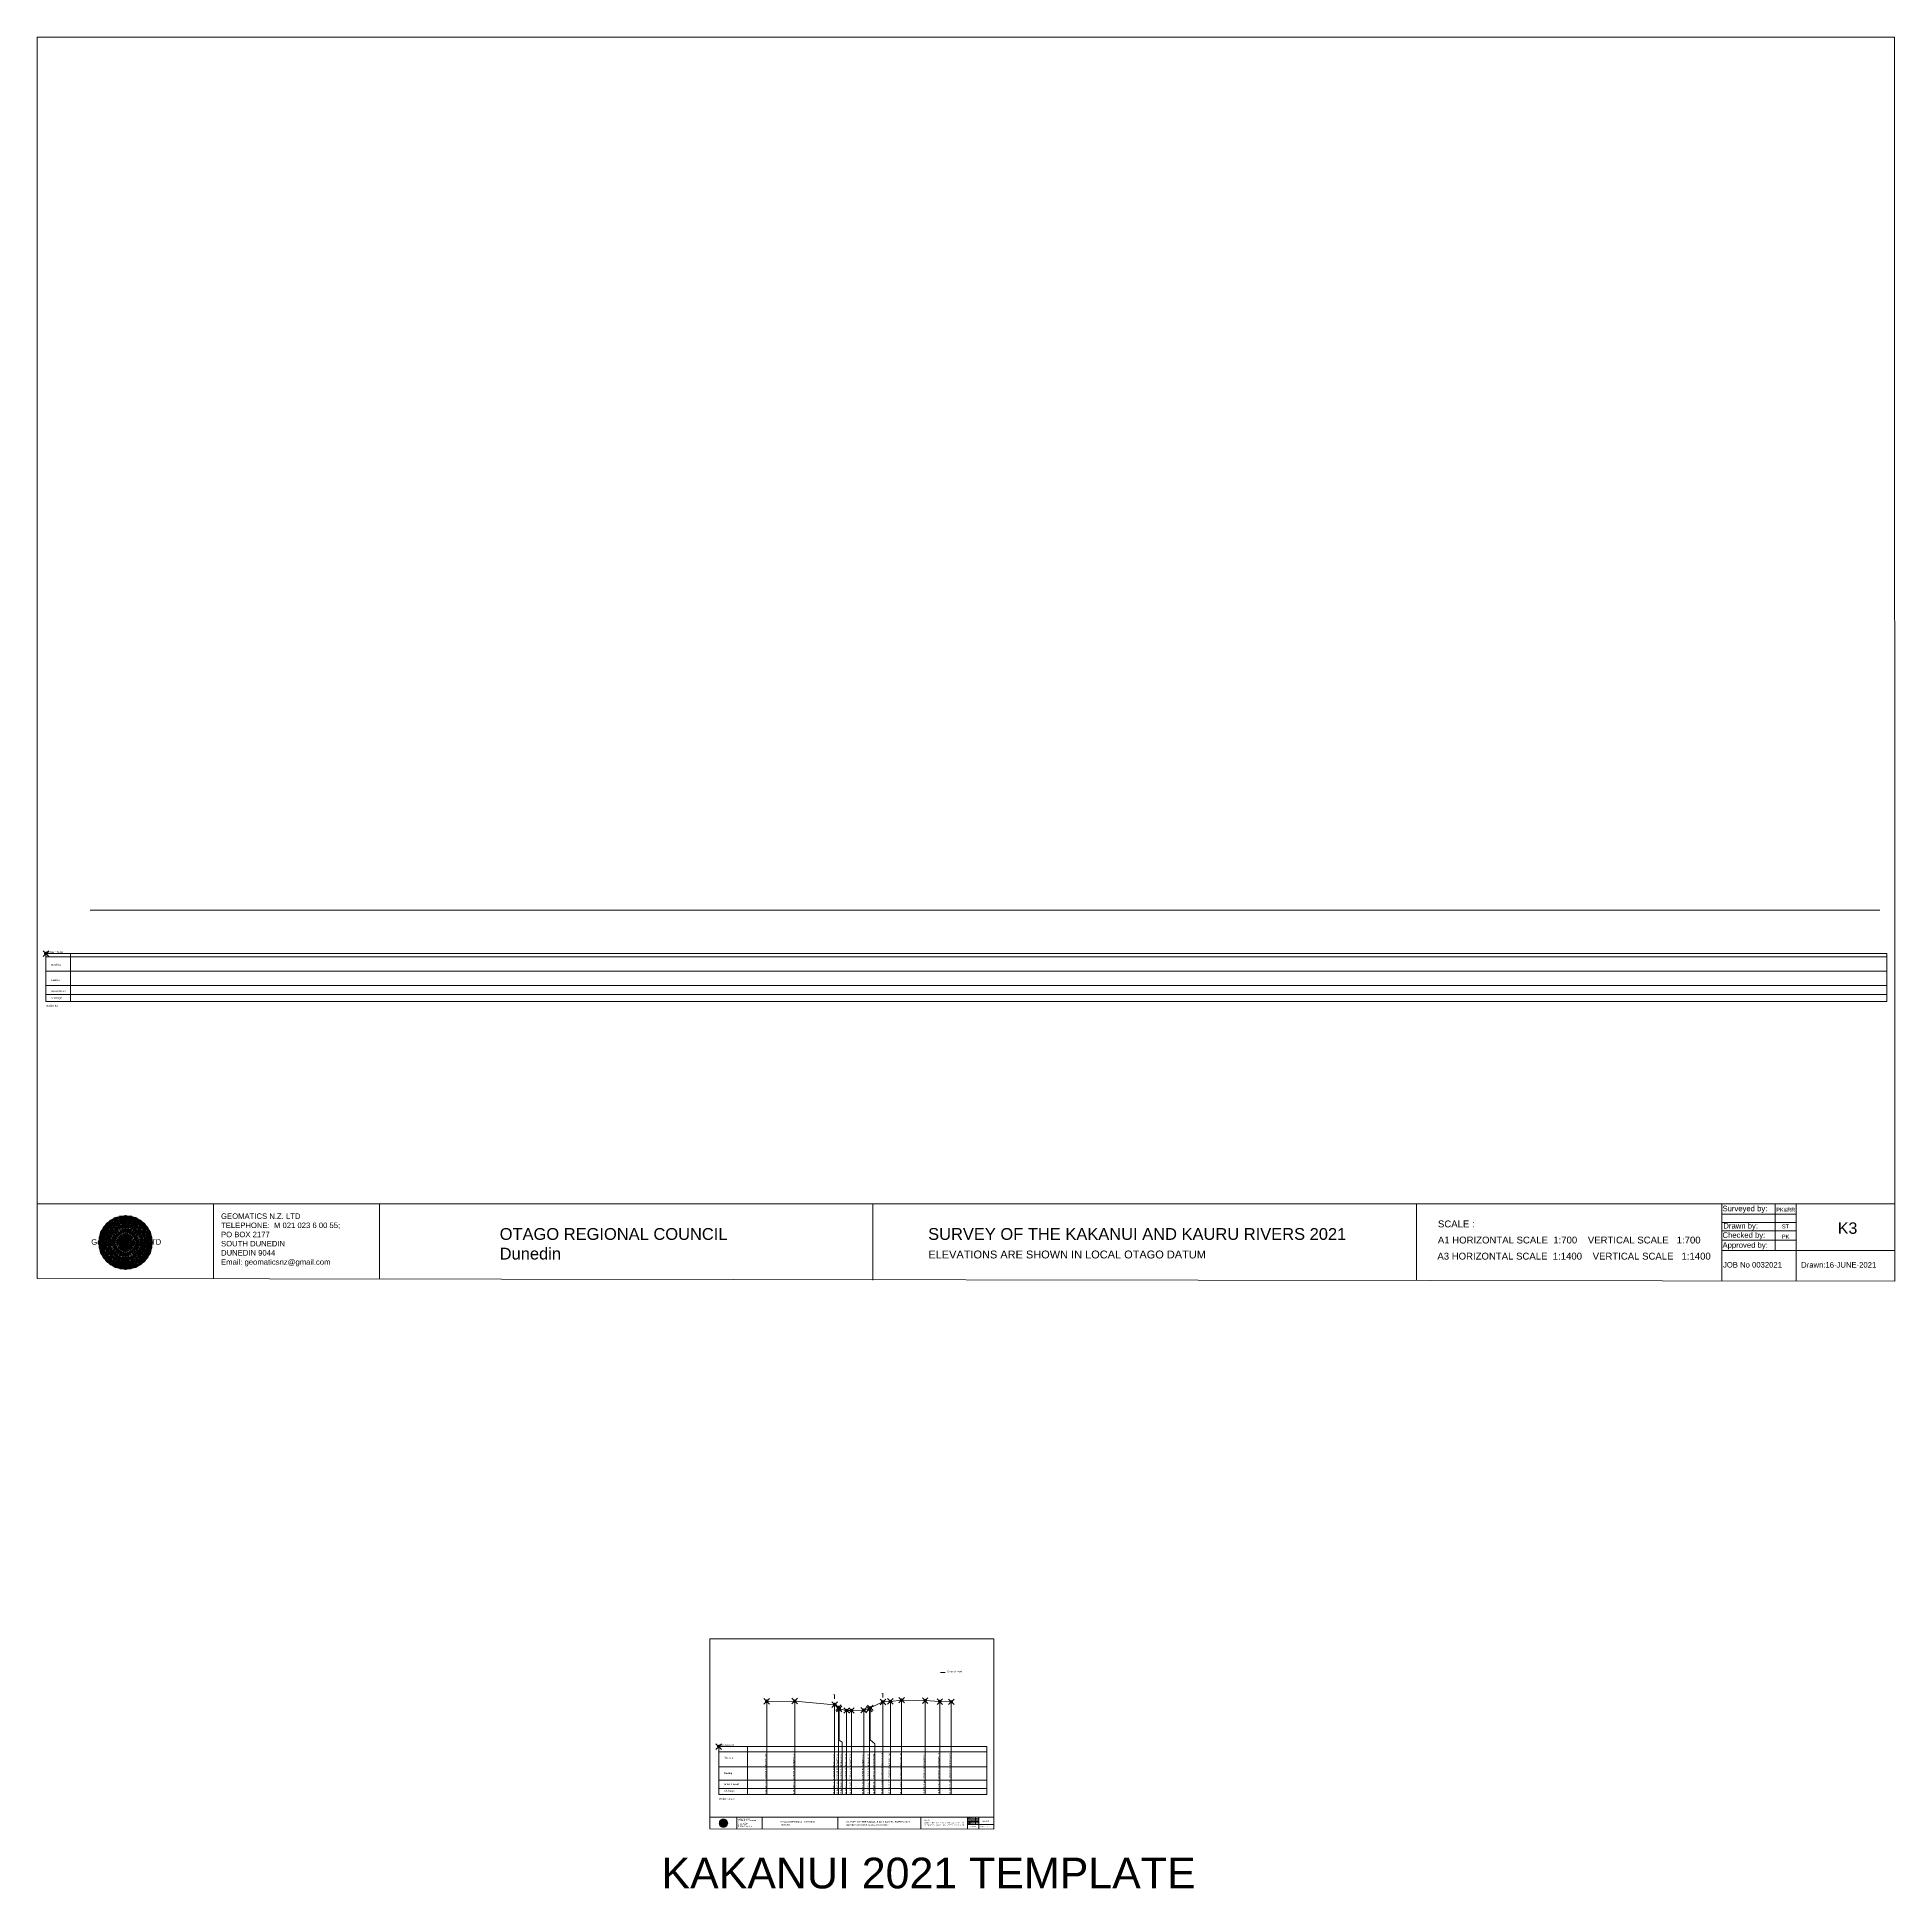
# Model space of a CAD drawing. Header units: millimetres. Extents: x -14020797 to 13046302109, y -19137686871 to 1424965380.
# Drawn here: x -12801267 to -12269006, y 904184 to 1434630 of the extents above; entities that cross this region are included whole.
import ezdxf

# ---------------------------------------------------------------- set-up
doc = ezdxf.new("R2010")
doc.units = ezdxf.units.MM
doc.header["$PDMODE"] = 35
doc.header["$PDSIZE"] = 800
doc.layers.get('0').update_dxf_attribs({"lineweight": 0})
doc.layers.add('CODE', color=50, linetype='Continuous', lineweight=0)
doc.layers.add('geo', color=7, linetype='Continuous', lineweight=0)
doc.styles.get("Standard").update_dxf_attribs({"font": 'arial.ttf'})

# ---------------------------------------------------------------- blocks, each defined once
blk = doc.blocks.new('Geomatics_Circle_SPT')
at = {"layer": 'geo', "color": 2, "linetype": 'Continuous', "lineweight": 0}
for p, q in [((0, 25.2), (-25.2, 0)), ((-24.7, 4.9), (-4.9, 24.7)), ((-24.7, -4.9), (4.9, 24.7)), ((-9.7, 23.3), (-23.3, 9.6)), ((9.7, 23.3), (-23.3, -9.7)), ((-21, 14), (-14, 21)), ((-21, -14), (14, 21)), ((0, 0), (-17.8, 17.8)), ((-14, 21), (21, -14)), ((23.3, -9.7), (-9.7, 23.3)), ((-4.9, 24.7), (24.7, -4.9)), ((25.2, 0), (0, 25.2)), ((0, 0), (17.8, 17.8)), ((4.9, 24.7), (24.7, 4.9)), ((23.3, 9.7), (9.7, 23.3)), ((14, 21), (21, 14)), ((17.8, 18.1), (17.8, 18.1)), ((4.9, -24.7), (-24.7, 4.9)), ((-24.7, 0), (0, -24.7)), ((-23.3, 9.7), (9.7, -23.3)), ((14, -21), (-21, 14)), ((0, 0), (-17.8, -17.8)), ((21, 14), (-14, -21)), ((-9.7, -23.3), (23.3, 9.7)), ((24.7, 4.9), (-4.9, -24.7)), ((0, 0), (17.8, -17.8)), ((0, -24.8), (25.2, 0)), ((-4.9, -24.7), (-24.7, -4.9)), ((-23.3, -9.7), (-9.7, -23.3)), ((-14, -21), (-21, -14)), ((24.7, -4.9), (4.9, -24.7)), ((9.7, -23.3), (23.3, -9.7)), ((21, -14), (14, -21)), ((-17.8, -17.8), (-17.8, -17.8)), ((4.9, -24.7), (4.9, -24.7)), ((18.1, -17.8), (18.1, -17.8))]:
    blk.add_line(p, q, dxfattribs=at)
at = {"layer": 'geo', "color": 1, "linetype": 'Continuous', "lineweight": 0}
for p, q in [((-25.2, 0), (9.7, 23.3)), ((-25.2, 0), (-9.6, 23.3)), ((-4.9, 24.8), (-24.7, -4.9)), ((4.9, 24.7), (-24.7, 4.9)), ((14, 21), (-24.7, -4.9)), ((-14, 21), (-24.7, 4.9)), ((-23.3, 9.7), (0, 25.2)), ((-23.3, -9.6), (0, 25.2)), ((-23.3, -9.6), (17.8, 17.8)), ((-23.3, 9.7), (-17.8, 17.9)), ((-23.3, -9.6), (-17.8, 17.9)), ((-23.3, 9.7), (17.8, 17.8)), ((4.9, 24.8), (-21, -14)), ((-4.9, 24.7), (-21, 14)), ((14, 21), (-21, 14)), ((-14, 21), (-21, -14)), ((-17.9, 17.6), (-17.9, 17.6)), ((-17.8, 17.8), (9.7, 23.3)), ((-17.8, 17.8), (-9.6, 23.3)), ((-17.8, -17.8), (9.7, 23.3)), ((-17.8, -17.8), (-9.7, 23.3)), ((-9.7, -23.3), (-17.8, 17.8)), ((-17.8, 17.8), (9.7, -23.3)), ((-17.8, 17.8), (23.3, -9.6)), ((-17.8, 17.8), (23.3, 9.7)), ((4.9, 24.7), (-14, 21)), ((-4.9, 24.7), (-14, -20.9)), ((0, 0), (-14, 21)), ((-14, 21), (-4.9, -24.7)), ((-14, 21), (-14, 21)), ((24.7, -4.9), (-14, 21)), ((21, 14), (-14, 21)), ((-9.8, 23.1), (-9.8, 23.1)), ((-9.7, 23.3), (0, 25.2)), ((-9.7, 23.3), (0, -25.2)), ((-9.7, -23.3), (0, 25.2)), ((-9.6, 23.3), (17.8, -17.8)), ((-9.6, 23.3), (25.2, 0)), ((-9.6, 23.3), (17.8, 17.8)), ((-9.6, -23.3), (17.8, 17.9)), ((0, 0), (-4.9, 24.7)), ((-4.9, 24.7), (-4.9, 24.7)), ((21, -14), (-4.9, 24.7)), ((24.8, 4.9), (-4.9, 24.7)), ((14, 21), (-4.9, 24.7)), ((-0.2, 25.1), (-0.2, 25.1)), ((0, 25.2), (9.7, -23.3)), ((0, 25.2), (23.3, -9.7)), ((0, 25.2), (23.3, 9.7)), ((0, 25.2), (9.7, 23.3)), ((0, 0), (4.9, 24.7)), ((0, -25.2), (9.7, 23.3)), ((0, 0), (14, 21)), ((21, 14), (4.9, 24.8)), ((14, -21), (4.9, 24.7)), ((24.7, -4.9), (4.9, 24.7)), ((4.9, 24.7), (4.9, 24.7)), ((4.9, -24.7), (14, 21)), ((9.4, 23.3), (9.4, 23.3)), ((9.7, 23.3), (17.8, -17.8)), ((9.7, 23.3), (25.2, 0)), ((9.7, 23.3), (17.8, 17.9)), ((17.8, 17.8), (9.7, -23.3)), ((21, -14), (14, 21)), ((24.7, 4.9), (14, 21)), ((14, 21), (14, 21)), ((17.6, 17.9), (17.6, 17.9)), ((17.8, 17.8), (23.3, -9.7)), ((17.8, 17.8), (23.3, 9.7)), ((-25.2, 0), (23.3, 9.7)), ((-25.2, 0), (-23.3, 9.7)), ((-23.3, -9.7), (-25.2, 0)), ((-9.6, -23.3), (-25.2, 0)), ((9.7, -23.3), (-25.2, 0)), ((21, 14), (-24.7, 4.9)), ((-21, 14), (-24.7, -4.9)), ((0, 0), (-24.7, 4.9)), ((-24.7, 4.9), (-21, -14)), ((-24.7, 4.9), (-4.9, -24.7)), ((-24.7, 4.9), (14, -21)), ((-24.7, 4.9), (-24.7, 4.9)), ((0, 0), (-24.7, -4.9)), ((-17.8, -17.8), (-23.3, 9.7)), ((0, -25.2), (-23.3, 9.7)), ((-23.3, 9.7), (17.8, -17.8)), ((-23.3, 9.7), (25.2, 0)), ((-23.3, 9.4), (-23.3, 9.4)), ((-23.3, -9.7), (25.2, 0)), ((0, 0), (-21, 14)), ((-21, 14), (-14, -21)), ((-21, 14), (4.9, -24.7)), ((-21, 14), (-21, 14)), ((24.7, 4.9), (-21, 14)), ((0, 0), (-21, -14)), ((-17.8, -17.8), (23.3, 9.7)), ((-14, -21), (24.7, 4.9)), ((0, 0), (-14, -21)), ((25.2, 0), (-9.6, -23.3)), ((-4.9, -24.7), (21, 14)), ((0, 0), (-4.9, -24.7)), ((0, 0), (21, 14)), ((23.3, 9.7), (0, -25.2)), ((0, 0), (24.8, 4.9)), ((0, 0), (4.9, -24.7)), ((0, 0), (14, -21)), ((0, 0), (21, -14)), ((0, 0), (24.8, -4.9)), ((4.9, -24.7), (24.7, 4.9)), ((25.2, 0), (9.7, -23.3)), ((14, -21), (21, 14)), ((23.3, 9.7), (17.8, -17.8)), ((24.7, -4.9), (21, 14)), ((21, 14), (21, 14)), ((21, -14), (24.7, 4.9)), ((23.1, 9.8), (23.1, 9.8)), ((23.3, 9.7), (25.2, 0)), ((25.2, 0), (23.3, -9.6)), ((24.7, 4.9), (24.7, 4.9)), ((25.1, 0.2), (25.1, 0.2)), ((-25.2, 0), (23.3, -9.7)), ((-25.1, -0.2), (-25.1, -0.2)), ((-24.7, -4.9), (-24.7, -4.9)), ((-24.7, -4.9), (-14, -21)), ((-24.7, -4.9), (4.9, -24.7)), ((-24.7, -4.9), (21, -14)), ((-17.8, -17.8), (-23.3, -9.7)), ((0, -25.2), (-23.3, -9.6)), ((17.8, -17.8), (-23.3, -9.6)), ((-23.1, -9.8), (-23.1, -9.8)), ((-21, -14), (24.7, -4.9)), ((-21, -14), (-21, -14)), ((-21, -14), (-4.9, -24.7)), ((-21, -14), (14, -21)), ((23.3, -9.7), (-17.8, -17.8)), ((-14, -21), (21, -14)), ((-4.9, -24.7), (24.7, -4.9)), ((23.3, -9.6), (0, -25.2)), ((4.9, -24.7), (21, -14)), ((14, -21), (24.7, -4.9)), ((23.3, -9.6), (17.8, -17.8)), ((21, -14), (21, -14)), ((23.3, -9.4), (23.3, -9.4)), ((24.7, -4.9), (24.7, -4.9)), ((-9.6, -23.3), (-17.8, -17.8)), ((9.7, -23.3), (-17.8, -17.8)), ((-17.6, -17.9), (-17.6, -17.9)), ((-14, -21), (-14, -21)), ((-14, -21), (4.9, -24.7)), ((17.8, -17.8), (-9.7, -23.3)), ((0, -25.2), (-9.7, -23.3)), ((-9.4, -23.3), (-9.4, -23.3)), ((-4.9, -24.7), (14, -21)), ((-4.9, -24.7), (-4.9, -24.7)), ((9.7, -23.3), (0, -25.2)), ((0.2, -25.1), (0.2, -25.1)), ((4.9, -24.7), (4.9, -24.7)), ((17.8, -17.8), (9.7, -23.3)), ((9.8, -23.1), (9.8, -23.1)), ((14, -21), (14, -21)), ((17.9, -17.6), (17.9, -17.6))]:
    blk.add_line(p, q, dxfattribs=at)
at = {"layer": 'geo', "color": 114, "linetype": 'Continuous', "lineweight": 0}
for p, q in [((17.9, 17.8), (-25.2, 0)), ((-24.7, 4.9), (14, 21)), ((9.7, 23.3), (-23.3, 9.7)), ((-20.9, 14), (4.9, 24.7)), ((0, 25.2), (-17.8, 17.8)), ((-17.8, 17.8), (0, -25.2)), ((-14, 21), (-4.9, 24.7)), ((4.9, -24.7), (-14, 21)), ((0, 0), (-9.7, 23.3)), ((-4.9, 24.7), (14, -21)), ((17.8, -17.8), (0, 25.2)), ((0, 0), (9.7, 23.3)), ((4.9, 24.7), (21, -14)), ((23.3, -9.7), (9.7, 23.3)), ((14, 21), (24.7, -4.9)), ((25.2, 0), (17.8, 17.8)), ((-24.7, -4.9), (21, 14)), ((-14, -21), (-24.7, 4.9)), ((0, 0), (-23.3, 9.7)), ((-23.3, 9.7), (-9.7, -23.3)), ((0, 0), (-23.3, -9.7)), ((-4.9, -24.7), (-21, 14)), ((24.8, 4.9), (-20.9, -14)), ((0, 0), (-9.7, -23.3)), ((0, 0), (23.3, 9.7)), ((0, 0), (9.7, -23.3)), ((0, 0), (23.3, -9.7)), ((21, 14), (24.7, 4.9)), ((-25.2, 0), (-17.8, -17.8)), ((-21, -14), (-24.7, -4.9)), ((-17.8, -17.8), (25.2, 0)), ((24.8, -4.9), (-14, -21)), ((-9.6, -23.3), (23.3, -9.7)), ((21, -14), (-4.9, -24.8)), ((0, -25.2), (17.9, -17.8)), ((14, -21), (4.9, -24.8))]:
    blk.add_line(p, q, dxfattribs=at)
at = {"layer": 'geo', "color": 250, "linetype": 'Continuous', "lineweight": 0}
for p, q in [((-17.8, 17.8), (17.8, 17.8)), ((-17.8, -17.8), (-17.8, 17.8)), ((-14, 21), (-14, 21)), ((14, 21), (-14, 21)), ((-14, 20.9), (-14, -21)), ((-9.7, 23.3), (9.7, 23.3)), ((-9.7, -23.3), (-9.7, 23.3)), ((-4.9, 24.7), (4.9, 24.7)), ((-4.9, 24.7), (-4.9, -24.7)), ((0, 0), (0, 25.2)), ((4.9, 24.7), (4.9, -24.7)), ((9.7, -23.3), (9.7, 23.3)), ((14, 21), (14, -21)), ((17.8, -17.8), (17.8, 17.8)), ((0, 0), (-25.2, 0)), ((24.7, 4.9), (-24.7, 4.9)), ((-24.7, 4.9), (-24.7, -4.9)), ((-23.3, 9.7), (23.3, 9.7)), ((-23.3, 9.7), (-23.3, 9.7)), ((-23.3, -9.7), (-23.3, 9.7)), ((21, 14), (-21, 14)), ((-21, 14), (-21, -14)), ((0, 0), (0, -25.2)), ((0, 0), (25.2, 0)), ((21, 14), (21, 14)), ((21, -14), (21, 14)), ((23.3, 9.7), (23.3, -9.7)), ((24.7, 4.9), (24.7, 4.9)), ((24.7, -4.9), (24.7, 4.9)), ((-24.7, -4.9), (24.7, -4.9)), ((23.3, -9.7), (-23.3, -9.7)), ((-21, -14), (21, -14)), ((17.8, -17.8), (-17.8, -17.8)), ((-14, -21), (14, -21)), ((9.7, -23.3), (-9.7, -23.3)), ((-4.9, -24.7), (4.9, -24.7))]:
    blk.add_line(p, q, dxfattribs=at)
blk = doc.blocks.new('GeomaticsNZ TITLE BLOCK')
at = {"color": 7, "linetype": 'Continuous', "lineweight": 0}
for p, q in [((0, 94.9), (0, 1579.2)), ((0, 1579.2), (2363.4, 1579.2)), ((2363.4, 1579.2), (2364, 94.9)), ((2364, 94.9), (0, 94.9)), ((0, 94.9), (0, 0)), ((15.9, 94.9), (2364, 94.9)), ((224.3, 95.2), (224.3, -0.3)), ((2364, 94.9), (382.6, 94.9)), ((435.8, 95.2), (435.8, -0.7)), ((1063.4, 94.9), (1063.4, -2.4)), ((1755.4, 94.9), (1755.4, -2.6)), ((2143.9, 94.9), (2143.7, -3)), ((2211.5, 94.9), (2211.5, 36.1)), ((2238.6, 94.8), (2238.6, -3.2)), ((2364, -3.5), (2364, 94.9)), ((2143.9, 81.9), (2238.6, 81.7)), ((2143.9, 71), (2238.6, 71)), ((2143.6, 60.4), (2238.6, 60.4)), ((2143.8, 48.6), (2238.6, 48.6)), ((2143.8, 35.4), (2364, 35.3)), ((0, 0), (2364, -3.5))]:
    blk.add_line(p, q, dxfattribs=at)
at = {"color": 7, "linetype": 'Continuous', "lineweight": 0, "xscale": 1.36, "yscale": 1.36, "zscale": 1.36}
blk.add_blockref('Geomatics_Circle_SPT', (112.4, 45.7), dxfattribs=at)
at = {"color": 7, "linetype": 'Continuous', "lineweight": 0}
for s, p in [('PK&RR', (2213.2, 84.8)), ('ST', (2220.3, 63.6)), ('PK', (2220.4, 50.6))]:
    blk.add_text(s, height=5, dxfattribs=at).set_placement(p)
at = {"color": 7, "linetype": 'Continuous', "lineweight": 0, "attachment_point": 1}
for s, width, heights, insert, char_height in [('{\\C256;GEOMATICS N.Z. LTD                   \\PTELEPHONE:  M 021 023 6 00 55;\\PPO BOX 2177\\PSOUTH DUNEDIN\\PDUNEDIN 9044\\PEmail: geomaticsnz@gmail.com}', 3535.727, [94.7], (234, 82.7), 7), ('{\\C256;Surveyed by:}', 3535.727, [0], (2144.7, 92.4), 7), ('{\\C256;Geomatics N.Z. LTD                   }', 125.079, [15.8], (68.8, 49.9), 7), ('{\\C256;OTAGO REGIONAL COUNCIL\\PDunedin}', 3535.727, [0], (588.6, 64), 15), ('{\\C256;SURVEY OF THE KAKANUI AND KAURU RIVERS 2021}', 3535.727, [0], (1133.8, 64), 15), ('{\\C256;Checked by:}', 3535.727, [0], (2144.7, 58.6), 7), ('{\\C256;Drawn by:}', 3535.727, [0], (2145.8, 70.4), 7), ('{\\C256;ELEVATIONS ARE SHOWN IN LOCAL OTAGO DATUM}', 3535.727, [0], (1134.1, 35.4), 10), ('{\\C256;Approved by:}', 3535.727, [0], (2144.7, 45.9), 7), ('{\\C256;JOB No 0032021}', 3535.727, [0], (2145.3, 20.8), 7), ('{\\C256;Drawn:16-JUNE-2021}', 3535.727, [0], (2244.7, 20.7), 7)]:
    blk.add_mtext_dynamic_manual_height_columns(s, width=width, gutter_width=159, heights=heights, dxfattribs=dict(at, insert=insert, char_height=char_height))

msp = doc.modelspace()

# ---------------------------------------------------------------- linework, layer by layer
at = {"color": 7, "lineweight": 0}
msp.add_line((-12786114.783, 1184583.739), (-12273260.999, 1184583.739), dxfattribs=at)
at = {"color": 7, "linetype": 'Continuous', "lineweight": 0}
for p, q in [((-12798747.243, 1172105.094), (-12798747.243, 1158353.399)), ((-12798747.243, 1172105.094), (-12271293.065, 1172105.094)), ((-12798747.243, 1171181.646), (-12271293.065, 1171181.646)), ((-12271293.065, 1172105.094), (-12271293.065, 1158353.399)), ((-12798747.243, 1167051.872), (-12271293.065, 1167051.872)), ((-12798747.243, 1162990.569), (-12271293.065, 1162990.569)), ((-12798747.243, 1160388.173), (-12271293.065, 1160388.173)), ((-12798747.243, 1158353.399), (-12271293.065, 1158353.399)), ((-12605976.923, 944946.319), (-12605976.923, 931194.624)), ((-12605976.923, 943407.423), (-12529120.591, 943407.423)), ((-12605976.913, 944946.317), (-12529120.581, 944946.317)), ((-12597708.395, 931194.635), (-12597708.395, 944946.328)), ((-12529120.591, 931194.624), (-12529120.591, 944946.317)), ((-12605976.923, 939115.901), (-12529120.591, 939115.901)), ((-12605976.923, 935289.26), (-12529120.591, 935289.26)), ((-12605976.923, 932927.816), (-12529120.591, 932927.816)), ((-12605976.923, 931194.624), (-12529120.591, 931194.624))]:
    msp.add_line(p, q, dxfattribs=at)
msp.add_line((-12791734.093, 1172105.094), (-12791734.093, 1158353.399))
at = {"color": 1, "linetype": 'Continuous', "lineweight": 0}
msp.add_line((-12542414.147, 966183.369), (-12541122.181, 966183.369), dxfattribs=at)
msp.add_lwpolyline([(-12592228.482, 957881.207), (-12584193.675, 957960.207), (-12572776.503, 956930.207), (-12571670.194, 956080.207), (-12571485.809, 955720.207), (-12569340.601, 955280.207), (-12567933.479, 955280.207), (-12564426.601, 955379.207), (-12562826.604, 955719.207), (-12562581.75, 956029.207), (-12558941.194, 957739.207), (-12556797.974, 957869.207), (-12553570.325, 958239.207), (-12546824.354, 958109.207), (-12542640.025, 957818.207), (-12539359.667, 957748.207)], dxfattribs=at)
at = {"color": 7, "linetype": 'Continuous', "lineweight": 0}
for points in [[(-12553570.325, 958239.207), (-12553570.325, 931194.635)], [(-12546824.354, 958109.207), (-12546824.354, 931194.635)], [(-12592228.482, 957881.207), (-12592228.482, 931194.635)], [(-12584193.675, 957960.207), (-12584193.675, 931194.635)], [(-12572776.503, 956930.207), (-12572776.503, 931194.635)], [(-12571670.194, 956080.207), (-12571670.194, 931194.635)], [(-12571485.809, 955720.207), (-12571485.809, 946820.165), (-12570658.22, 946168.178), (-12570658.22, 931194.624)], [(-12569340.601, 955280.207), (-12569340.601, 931194.635)], [(-12567933.479, 955280.207), (-12567933.479, 931194.635)], [(-12564426.601, 955379.207), (-12564426.601, 931194.635)], [(-12562826.604, 955719.207), (-12562826.604, 931194.635)], [(-12562581.75, 956029.207), (-12562581.75, 946830.077), (-12561260.059, 945680.862), (-12561260.059, 931194.624)], [(-12558941.194, 957739.207), (-12558941.194, 931194.635)], [(-12556797.984, 957602.21), (-12556797.974, 931194.635)], [(-12542640.025, 957818.207), (-12542640.025, 931194.635)], [(-12539359.667, 957748.207), (-12539359.667, 931194.635)]]:
    msp.add_lwpolyline(points, dxfattribs=at)
for p in [(-12798747.243, 1172105.092), (-12592228.482, 957881.207), (-12584193.675, 957960.207), (-12558941.194, 957739.207), (-12556797.974, 957869.207), (-12553570.325, 958239.207), (-12546824.354, 958109.207), (-12542640.025, 957818.207), (-12539359.667, 957748.207), (-12572776.503, 956930.207), (-12571670.194, 956080.207), (-12571485.809, 955720.207), (-12569340.601, 955280.207), (-12567933.479, 955280.207), (-12564426.601, 955379.207), (-12562826.604, 955719.207), (-12562581.75, 956029.207), (-12605976.923, 944946.317)]:
    msp.add_point(p, dxfattribs=at)
at = {"layer": 'CODE', "linetype": 'Continuous', "lineweight": 0}
for p, q in [((-12572791.403, 959825.496), (-12572791.403, 958577.521)), ((-12558941.203, 960208.762), (-12558941.203, 958960.787))]:
    msp.add_line(p, q, dxfattribs=at)

# ---------------------------------------------------------------- block references
at = {"color": 7, "linetype": 'Continuous', "lineweight": 0}
for p, xscale, yscale, zscale in [((-12801267.453, 1079058.498), 225.1542332151227, 225.1542332151227, 225.1542332151227), ((-12608497.134, 921420.141), 34.41290447856466, 34.41290447856466, 34.41290447856466)]:
    msp.add_blockref('GeomaticsNZ TITLE BLOCK', p, dxfattribs=dict(at, xscale=xscale, yscale=yscale, zscale=zscale))

# ---------------------------------------------------------------- texts
for s, height, p in [('DATUM 175.00', 500, (-12798747.231, 1172251.859)), ('Northing', 500, (-12797220.984, 1168665.75)), ('Ground Level', 500, (-12797204.954, 1161102.719)), ('Easting', 500, (-12797223.03, 1164267.188)), ('Section K2', 500, (-12798747.243, 1156902.776)), ('Chainage', 500, (-12797202.566, 1159182.196)), ('SCALE :  ', 1962.818, (-12399911.517, 1093682.781)), ('K3', 3271.3634, (-12285339.379, 1091826.711)), ('A3 HORIZONTAL SCALE  1:1400    VERTICAL SCALE   1:1400 ', 1962.81805, (-12400078.913, 1084444.281)), ('A1 HORIZONTAL SCALE  1:700    VERTICAL SCALE   1:700 ', 1962.81805, (-12399931.596, 1089063.531)), ('DATUM 87.30', 500, (-12605976.912, 945093.085)), ('Easting', 500, (-12604452.711, 937108.414)), ('Northing', 500, (-12604450.664, 941506.976)), ('Ground Level', 500, (-12604434.634, 933943.945)), ('Chainage', 500, (-12604432.247, 932023.422)), ('Section 10.2.X', 500, (-12605976.923, 929744.001)), ('A3 HORIZONTAL SCALE  1:250    VERTICAL SCALE   1:250 ', 300, (-12547178.887, 922243.312)), ('A1 HORIZONTAL SCALE  1:150    VERTICAL SCALE   1:150 ', 300, (-12547156.371, 922949.325)), ('SCALE :  ', 300, (-12547153.302, 923655.338)), ('10.2.X  ', 500, (-12530557.555, 923342.476))]:
    msp.add_text(s, height=height, dxfattribs=at).set_placement(p)
at = {"linetype": 'Continuous', "lineweight": 0}
msp.add_text('Ground Level', height=500, dxfattribs=at).set_placement((-12540519.006, 966161.165))
at = {"color": 7, "linetype": 'Continuous', "lineweight": 0}
for s, p in [('0.10  100.23 1378285.66 4906873.85', (-12592228.482, 931165.634)), ('8.13  100.31 1378277.76 4906875.41', (-12584193.675, 931194.635)), ('19.55 99.28  1378266.63 4906877.97', (-12572776.503, 931194.624)), ('20.66 98.43  1378265.55 4906878.21', (-12571670.194, 931194.635)), ('20.84 98.07  1378265.37 4906878.25', (-12570658.22, 931194.624)), ('22.99 97.63  1378263.51 4906879.71', (-12569340.601, 931194.635)), ('24.39 97.63  1378262.01 4906879.51', (-12567933.479, 931194.635)), ('27.90 97.73  1378258.51 4906879.94', (-12564426.601, 931194.635)), ('29.50 98.07  1378256.91 4906880.11', (-12562826.604, 931194.635)), ('29.75 98.38  1378256.66 4906880.09', (-12561257.253, 931174.16)), ('33.39 100.09 1378253.08 4906880.79', (-12558941.194, 931194.635)), ('35.53 100.22 1378251.01 4906881.34', (-12556797.974, 931165.293)), ('38.76 100.59 1378247.85 4906881.99', (-12553570.325, 931194.635)), ('45.50 100.46 1378241.26 49068883.4', (-12546824.354, 931185.757)), ('49.69 100.17 1378237.17 49068884.3', (-12542640.025, 931194.635)), ('52.97 100.10 1378233.95 49068884.9', (-12539411.624, 931165.634))]:
    msp.add_text(s, height=500, rotation=90, dxfattribs=at).set_placement(p)
msp.add_text('KAKANUI 2021 TEMPLATE ', height=8800.527).set_placement((-12622383.759, 904309.346))
at = {"layer": 'CODE', "linetype": 'Continuous', "lineweight": 0}
for p in [(-12572968.615, 959298.65), (-12559118.416, 959681.916)]:
    msp.add_text('TB', height=300, rotation=90, dxfattribs=at).set_placement(p)

doc.saveas('drawing.dxf')
